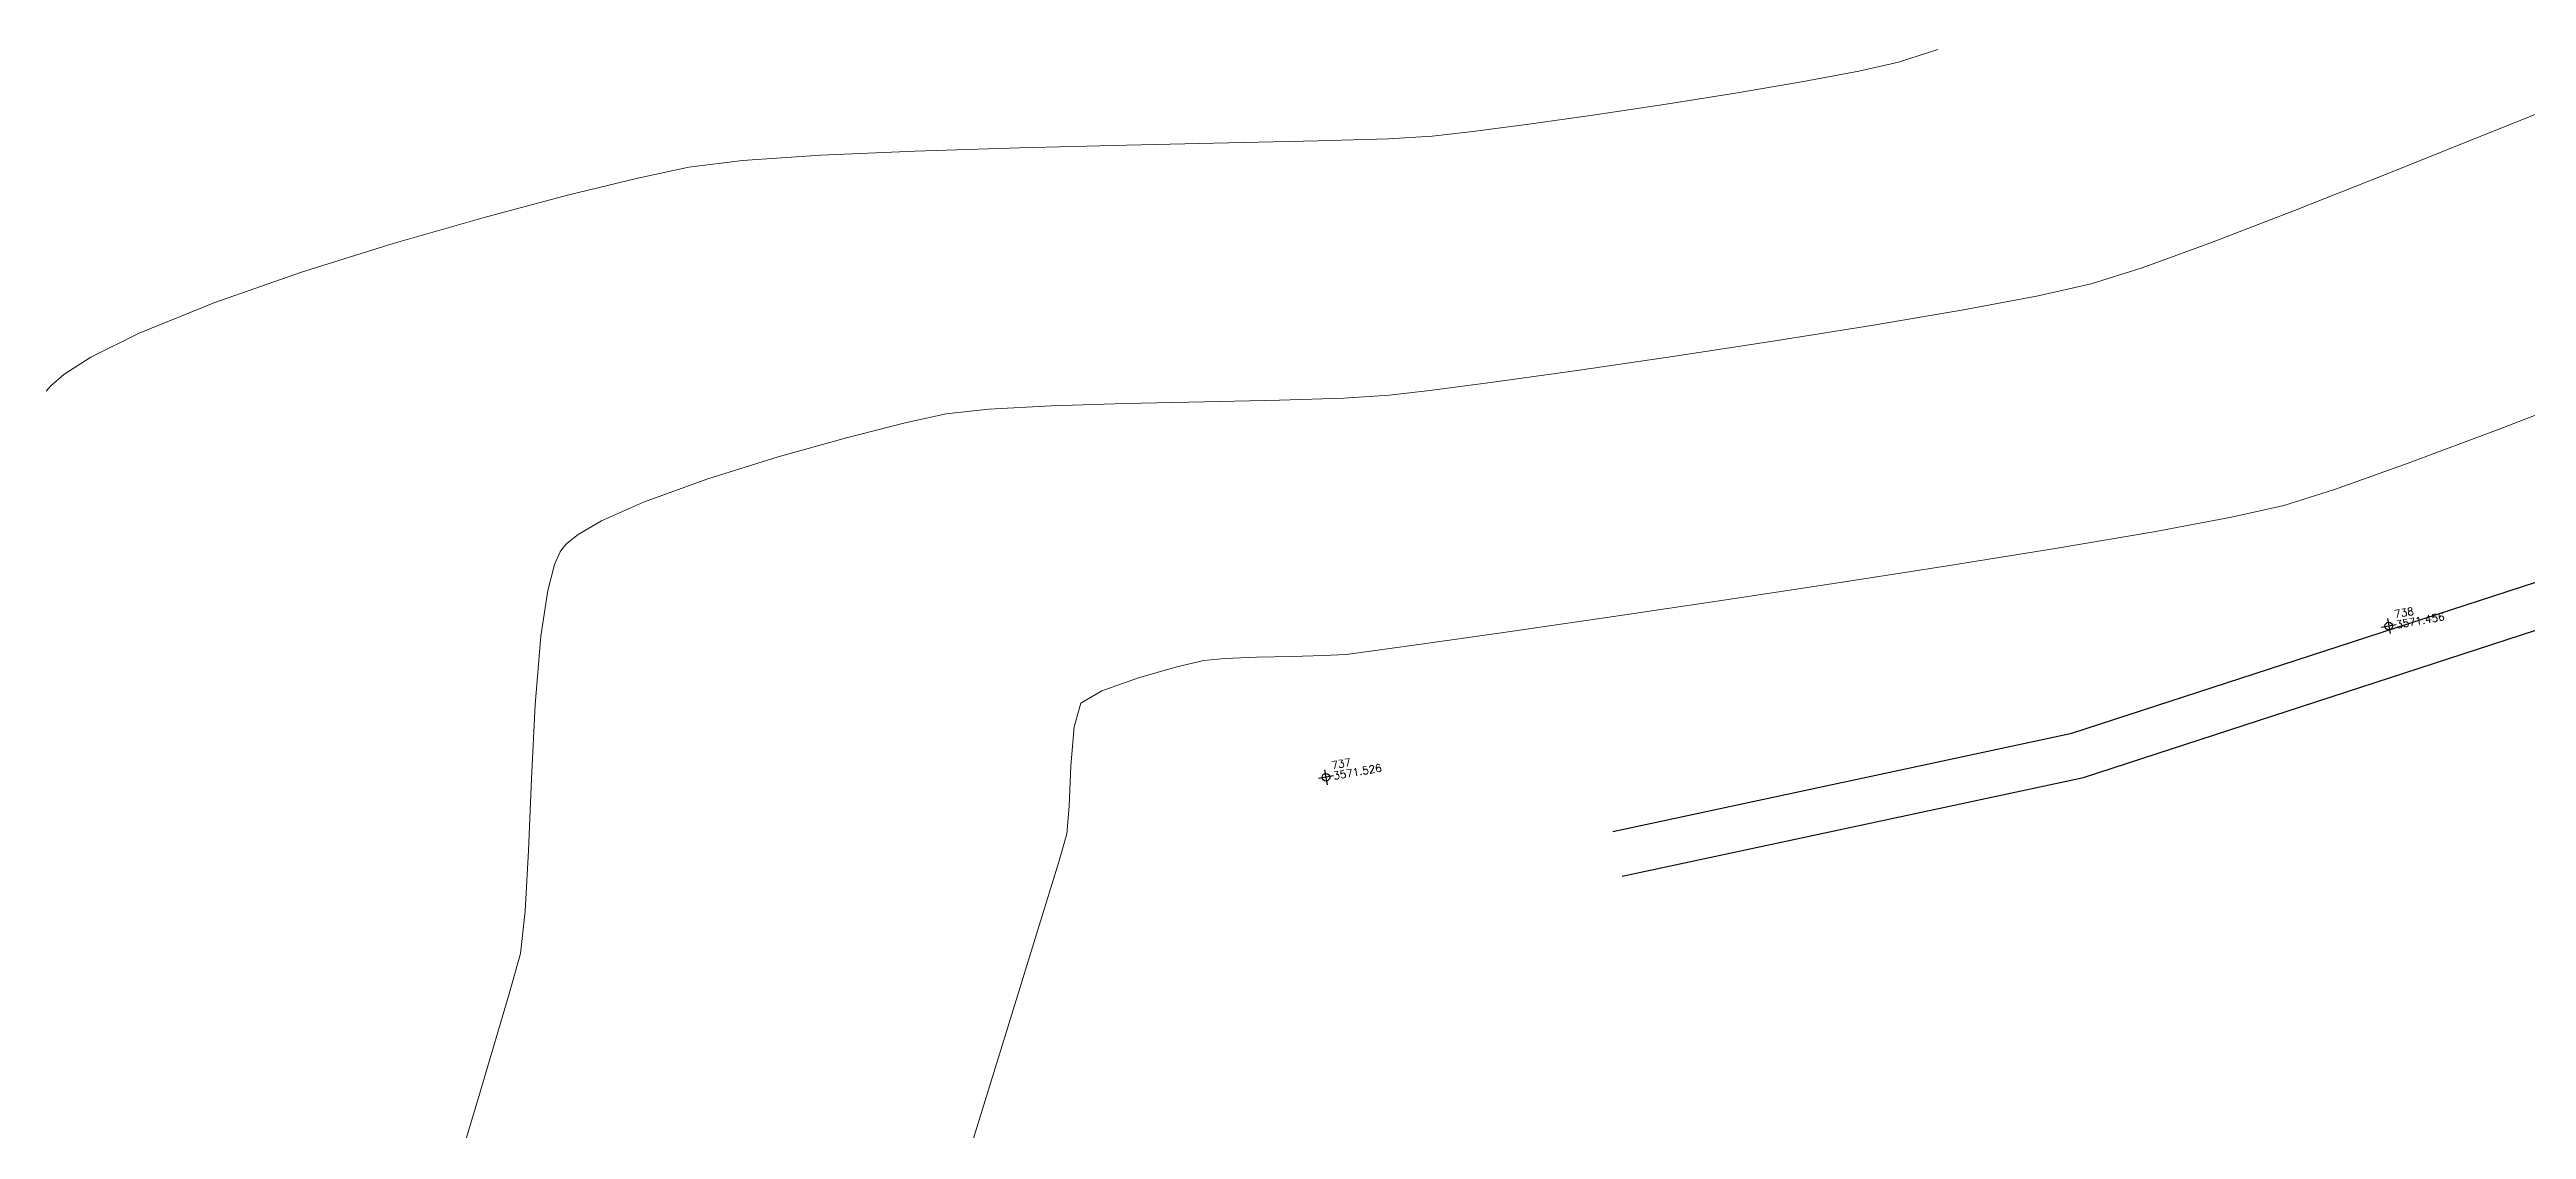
# Model space of a CAD drawing. Header units: millimetres. Extents: x 736950 to 740938, y 8500595 to 8502163.
# Drawn here: x 738059.47 to 738092.04, y 8501344.16 to 8501358.36 of the extents above; entities that cross this region are included whole.
import ezdxf

# ---------------------------------------------------------------- set-up
doc = ezdxf.new("R2010")
doc.units = ezdxf.units.MM
doc.layers.add('CANAL', color=130, linetype='Continuous')
doc.layers.add('CONT-MNR', color=96, linetype='Continuous', lineweight=15)
doc.layers.add('pista', color=251, linetype='Continuous', lineweight=5)
doc.styles.add('5mm', font='arial.ttf', dxfattribs={"height": 3})

msp = doc.modelspace()

# ---------------------------------------------------------------- hatches: boundary and pattern name
at = {"layer": 'pista'}
h = msp.add_hatch(dxfattribs=at)
h.set_pattern_fill('HONEY', color=256, scale=3, angle=9.94991650582834, style=0)
h.set_pattern_definition([(9.94991650582834, (1479841.21072825, -18.49207214638591), (0.4979252195647159, 0.4170677100899267), [0.375, -0.75]), (129.9499165058283, (1479841.21072825, -18.49207214638591), (-0.6101538418184378, 0.222682034283025), [0.3749999999999999, -0.7499999999999998]), (69.94991650582834, (1479841.21072825, -18.49207214638591), (-0.112228622253722, 0.6397497443729518), [-0.75, 0.375])])
h.paths.add_polyline_path([(737744.7999806425, 8501250.923935566), (737743.4751223363, 8501250.754223157), (737756.465848178, 8501242.026572531), (737763.5739612179, 8501242.006896213), (737770.002546867, 8501243.455222024), (737769.8468594846, 8501244.342704736), (737763.4750639071, 8501242.907173423), (737756.7405500773, 8501242.925815564)])
h.paths.add_polyline_path([(737794.2809870465, 8501256.017245878), (737809.7820272583, 8501263.709828075), (737823.391616501, 8501273.483615467), (737837.0791595323, 8501280.557800073), (737851.5530432165, 8501285.77819753), (737870.8510758049, 8501293.050216693, -0.9976846880626209), (737871.0089264096, 8501292.63424804), (737865.2748787645, 8501289.581801567, 0.7845063948290762), (737866.1540430214, 8501286.121818589), (737883.2588851704, 8501291.348365877), (737897.4188924351, 8501296.516943583), (737903.2981396064, 8501301.44146652, -0.5512150924587264), (737904.1219025984, 8501301.177325813), (737906.855912117, 8501297.98174819, 0.5618964424650519), (737910.2738656431, 8501298.536066804), (737914.22079628, 8501308.558674501), (737925.6412323939, 8501300.72656757, 0.340189525830376), (737928.7023693406, 8501300.894137181), (737936.9171069289, 8501306.117412793, -0.358727273887905), (737938.1716059428, 8501305.962964654), (737943.1732157968, 8501301.051021611, 0.3417074120720416), (737946.0555081918, 8501300.709858142), (737955.8779356404, 8501307.072689936), (737971.8320576148, 8501314.464803053), (737988.5677626224, 8501323.411181662), (738023.1375471824, 8501336.282937778), (738044.4246208373, 8501357.728329657), (738061.4456776979, 8501362.208386911), (738078.9085143938, 8501363.070318012), (738112.0997810266, 8501372.051506756), (738118.6561313582, 8501373.365123207), (738128.3493353954, 8501376.976906104), (738155.2251721952, 8501366.826195797), (738176.6167526407, 8501363.543890122), (738193.8053773039, 8501353.328603027), (738204.7313956148, 8501340.877429372), (738207.705198212, 8501335.751671141), (738214.35685511, 8501331.742925933), (738229.9282901662, 8501313.374534177), (738233.5603594936, 8501308.186787868), (738234.53883727, 8501308.358438132), (738230.6417003467, 8501313.924784988), (738214.9478837823, 8501332.43754055), (738208.3676942562, 8501336.403214611), (738205.4657963786, 8501341.405035153), (738194.387784551, 8501354.029418997), (738176.9261677533, 8501364.406946706), (738155.4549153853, 8501367.70147717), (738128.3514754312, 8501377.93815071), (738118.4090486554, 8501374.233504975), (738111.8936108743, 8501372.928085677), (738078.7671659255, 8501363.964436961), (738061.3074614278, 8501363.102660457), (738043.958527311, 8501358.536303693), (738022.6381405202, 8501337.057350922), (737988.196920163, 8501324.233464561), (737971.4304040315, 8501315.270615296), (737955.4419368334, 8501307.862588815), (737945.5806043665, 8501301.47455489, -0.3391433520832071), (737943.8038299843, 8501301.693147572), (737938.8116631231, 8501306.59581691, 0.3560082385246841), (737936.4342009705, 8501306.876887502), (737928.158540546, 8501301.61487459, -0.3502196171718997), (737926.1502499409, 8501301.468794718), (737914.5128481541, 8501309.44969617, 0.4302069892023044), (737913.4330382891, 8501309.014522241), (737909.4507249827, 8501298.90206584, -0.5704007069138802), (737907.5397775185, 8501298.566836312), (737904.9064502402, 8501301.644734057, 0.4931454261128044), (737902.7202336333, 8501302.131411942), (737896.9620044216, 8501297.308254998), (737882.9728831241, 8501292.20205278), (737866.0373022418, 8501287.027224885, -0.7384715771871906), (737865.6977918843, 8501288.787355538), (737871.5108758068, 8501291.881875956, 0.9119586051647783), (737870.5337161538, 8501293.892406015), (737851.2416702455, 8501286.62264278), (737836.7183275839, 8501281.384406622), (737822.9200107896, 8501274.252970394), (737809.3164408724, 8501264.483505804), (737793.8201376351, 8501256.79327439), (737778.9884914039, 8501246.402265295), (737769.846859484, 8501244.34270474), (737770.0025468671, 8501243.455222024), (737779.3594973255, 8501245.563292695)])
h.paths.add_polyline_path([(738260.5182952256, 8501271.251537092), (738234.538837269, 8501308.358438132), (738233.56035949, 8501308.186787868), (738259.6897886079, 8501270.86568047), (738269.3749442189, 8501234.589470252), (738274.5057655985, 8501215.583008338), (738279.7983711922, 8501189.602392923), (738280.7089290785, 8501189.641305126), (738275.382018582, 8501215.790318219), (738270.2441657205, 8501234.822827347)])

# ---------------------------------------------------------------- linework, layer by layer
at = {"linetype": 'Continuous', "extrusion": (-0.172787269436437, 0.9849591664230046, 0)}
for points, elevation in [([(-2195914.022162655, 0), (-2195913.822162655, 0)], 8245950.782062788), ([(-2195899.915162656, 0), (-2195899.715162654, 0)], 8245951.238062786)]:
    msp.add_lwpolyline(points, dxfattribs=dict(at, elevation=elevation))
at = {"linetype": 'Continuous', "extrusion": (0.9849591664230046, 0.172787269436437, 0)}
for points, elevation in [([(8245950.882062787, 0), (8245950.682062787, 0)], 2195913.922162654), ([(8245951.338062789, 0), (8245951.138062789, 0)], 2195899.815162654)]:
    msp.add_lwpolyline(points, dxfattribs=dict(at, elevation=elevation))
at = {"linetype": 'Continuous'}
for centre in [(738090.2267701176, 8501350.779193629), (738076.2531601619, 8501348.790824998)]:
    msp.add_circle(centre, 0.05, dxfattribs=at)
at = {"layer": 'CANAL'}
for points in [[(738080.0248225427, 8501348.077104645), (738086.059238925, 8501349.369743776), (738097.7089563392, 8501353.1629667), (738123.7599473448, 8501362.87039997), (738132.1319045428, 8501366.606734447), (738137.9766328163, 8501368.313012784), (738143.6323935575, 8501370.60172867), (738156.3902825043, 8501376.652236473), (738174.1355983466, 8501385.213096116)], [(738080.1504981567, 8501347.490414234), (738086.2153788689, 8501348.789579162), (738097.9066786261, 8501352.596341565), (738123.9871904387, 8501362.314775232), (738132.3391927786, 8501366.042204024), (738138.1737368816, 8501367.745509248), (738143.8736869927, 8501370.052107241), (738156.6491904286, 8501376.110968823), (738174.396303432, 8501384.672695471)]]:
    msp.add_lwpolyline(points, dxfattribs=at)
at = {"layer": 'CONT-MNR', "extrusion": (0.2222021070162558, -0.9750006275062271, 0), "elevation": -8124825.803776877}
msp.add_lwpolyline([(2608651.31738494, 3574.000000000013), (2608651.853345409, 3574.000000000013)], dxfattribs=at)
at = {"layer": 'CONT-MNR'}
for points, elevation in [([(738083.7812177896, 8501358.195346441), (738084.2972785339, 8501358.360496918)], 3574), ([(738081.6646695707, 8501357.790859606), (738082.5304835729, 8501357.938432943)], 3574), ([(738082.5304835729, 8501357.938432943), (738083.2586559972, 8501358.076254897)], 3574), ([(738080.7291830439, 8501357.642513912), (738081.6646695707, 8501357.790859606)], 3574), ([(738091.4153013646, 8501357.21038371), (738092.61091697, 8501357.69233436)], 3573), ([(738076.1526916835, 8501357.159195485), (738077.0770956131, 8501357.187824428)], 3574), ([(738077.0770956131, 8501357.187824428), (738077.6498927654, 8501357.220988069)], 3574), ([(738077.6498927654, 8501357.220988069), (738078.1843788539, 8501357.282632938)], 3574), ([(738078.1843788539, 8501357.282632938), (738078.9210686318, 8501357.379421553)], 3574), ([(738078.9210686318, 8501357.379421553), (738079.7919930466, 8501357.502374886)], 3574), ([(738067.8762551269, 8501356.812456414), (738068.5821129268, 8501356.900445135)], 3574), ([(738068.5821129268, 8501356.900445135), (738069.6063123414, 8501356.970192892)], 3574), ([(738069.6063123414, 8501356.970192892), (738070.8531464589, 8501357.024953345)], 3574), ([(738070.8531464589, 8501357.024953345), (738072.2269083644, 8501357.067980168)], 3574), ([(738072.2269083644, 8501357.067980168), (738073.631891146, 8501357.10252702)], 3574), ([(738067.2071671702, 8501356.668544797), (738067.8762551269, 8501356.812456414)], 3574), ([(738065.1843117019, 8501356.152060337), (738066.2830593552, 8501356.443341006)], 3574), ([(738087.8980093192, 8501355.823700285), (738088.988473882, 8501356.242902644)], 3573), ([(738062.7844169582, 8501355.432129577), (738063.9913042295, 8501355.809918096)], 3574), ([(738086.9833424196, 8501355.491742074), (738087.8980093192, 8501355.823700285)], 3573), ([(738085.6197781686, 8501355.122431701), (738086.3148468395, 8501355.280192045)], 3573), ([(738086.3148468395, 8501355.280192045), (738086.9833424196, 8501355.491742074)], 3573), ([(738083.4545659298, 8501354.735732928), (738084.6370595403, 8501354.937207954)], 3573), ([(738084.6370595403, 8501354.937207954), (738085.6197781686, 8501355.122431701)], 3573), ([(738082.1601723124, 8501354.529218744), (738083.4545659298, 8501354.735732928)], 3573), ([(738079.5871849585, 8501354.145921404), (738080.8417536635, 8501354.32887753)], 3573), ([(738059.4256702721, 8501353.868818762), (738059.4889220633, 8501353.939715356)], 3574), ([(738059.4889220633, 8501353.939715356), (738059.6594159208, 8501354.085873283)], 3574), ([(738077.6210972792, 8501353.877012925), (738078.4843411719, 8501353.991562495)], 3573), ([(738078.4843411719, 8501353.991562495), (738079.5871849585, 8501354.145921404)], 3573), ([(738071.2622312792, 8501353.57008318), (738071.8205516599, 8501353.63343198)], 3573), ([(738071.8205516599, 8501353.63343198), (738072.6391859975, 8501353.677102063)], 3573), ([(738072.6391859975, 8501353.677102063), (738073.6166560416, 8501353.707185231)], 3573), ([(738074.65148354, 8501353.72977329), (738075.6421902429, 8501353.750958038)], 3573), ([(738075.6421902429, 8501353.750958038), (738076.4872978983, 8501353.776831282)], 3573), ([(738076.4872978983, 8501353.776831282), (738077.0853282557, 8501353.81348482)], 3573), ([(738091.6787493528, 8501353.369470669), (738093.0303262743, 8501353.891161375)], 3572), ([(738069.9486061259, 8501353.255236799), (738070.7196923393, 8501353.450551057)], 3573), ([(738090.4833289654, 8501352.920555273), (738091.6787493528, 8501353.369470669)], 3572), ([(738068.1279276804, 8501352.714329459), (738069.050756589, 8501353.003407301)], 3573), ([(738089.5159446358, 8501352.575411998), (738090.4833289654, 8501352.920555273)], 3572), ([(738066.7287819999, 8501352.161623439), (738067.2819033512, 8501352.407270163)], 3573), ([(738088.8484758892, 8501352.36503765), (738089.5159446358, 8501352.575411998)], 3572), ([(738066.2775014696, 8501351.87075011), (738066.4202976257, 8501351.983862486)], 3573), ([(738066.4202976257, 8501351.983862486), (738066.7287819999, 8501352.161623439)], 3573), ([(738087.1401268024, 8501352.01937669), (738088.1609132736, 8501352.210520752)], 3572), ([(738066.2274042341, 8501351.816274807), (738066.2775014696, 8501351.87075011)], 3573), ([(738081.3687167458, 8501351.101271087), (738082.9004114468, 8501351.332552662)], 3572), ([(738079.9147917858, 8501350.886547918), (738081.3687167458, 8501351.101271087)], 3572), ([(738077.569045967, 8501350.54932525), (738078.6208352867, 8501350.699020265)], 3572), ([(738078.6208352867, 8501350.699020265), (738079.9147917858, 8501350.886547918)], 3572), ([(738065.8556828386, 8501349.743419215), (738065.9310195014, 8501350.645865394)], 3573), ([(738074.9248315278, 8501350.35434821), (738075.339943507, 8501350.370119106)], 3572), ([(738075.339943507, 8501350.370119106), (738075.8039990691, 8501350.380398033)], 3572), ([(738076.5207637453, 8501350.405981572), (738076.8416225468, 8501350.44809998)], 3572), ([(738073.7876343012, 8501350.100111818), (738074.2928702708, 8501350.244111361)], 3572), ([(738074.2928702708, 8501350.244111361), (738074.6482074317, 8501350.327709945)], 3572), ([(738065.8073349667, 8501348.769728525), (738065.8556828386, 8501349.743419215)], 3573), ([(738072.9418512101, 8501349.452364793), (738073.0291381958, 8501349.763730854)], 3572), ([(738073.0291381958, 8501349.763730854), (738073.3079175878, 8501349.928916568)], 3572), ([(738072.8474351758, 8501348.045493074), (738072.8788956705, 8501348.411962299)], 3572), ([(738072.7402204517, 8501347.680961568), (738072.8474351758, 8501348.045493074)], 3572), ([(738072.4657415027, 8501346.785418633), (738072.7402204517, 8501347.680961568)], 3572), ([(738072.0528359587, 8501345.448633874), (738072.4657415027, 8501346.785418633)], 3572), ([(738065.5141238369, 8501345.942624316), (738065.6623615172, 8501346.473062884)], 3573)]:
    msp.add_lwpolyline(points, dxfattribs=dict(at, elevation=elevation))
at = {"layer": 'CONT-MNR', "extrusion": (0.1478868737799637, -0.98900428338991, 0), "elevation": -8298726.671439702}
msp.add_lwpolyline([(1987203.259676721, 3574.000000000013), (1987204.207286366, 3574.000000000013)], dxfattribs=at)
at = {"layer": 'CONT-MNR', "extrusion": (0.3725751731418361, -0.9280020152770848, 0), "elevation": -7614282.086976049}
msp.add_lwpolyline([(3852343.629017774, 3573), (3852344.955457689, 3573)], dxfattribs=at)
at = {"layer": 'CONT-MNR', "extrusion": (0.0218676683828036, -0.999760873949116, 0), "elevation": -8483184.25715166}
msp.add_lwpolyline([(923801.9971801445, 3574.000000000012), (923803.3379975131, 3574.000000000012)], dxfattribs=at)
at = {"layer": 'CONT-MNR', "extrusion": (0.02316401640433829, -0.9997316781737087, 0), "elevation": -8481979.251407985}
msp.add_lwpolyline([(934802.5068246156, 3574.000000000013), (934803.6874451953, 3574.000000000013)], dxfattribs=at)
at = {"layer": 'CONT-MNR', "extrusion": (0.2367692631627356, -0.9715659092523653, 0), "elevation": -8084876.692747842}
msp.add_lwpolyline([(2729939.940362702, 3574), (2729940.891515687, 3574)], dxfattribs=at)
at = {"layer": 'CONT-MNR', "extrusion": (-0.3679879032083699, 0.9298305776281545, 0), "elevation": 7633213.166711194}
msp.add_lwpolyline([(-3814693.96874678, 3573), (-3814695.254882766, 3573)], dxfattribs=at)
at = {"layer": 'CONT-MNR', "extrusion": (0.2756767065579018, -0.961250411423261, 0), "elevation": -7968464.71958757}
msp.add_lwpolyline([(3053090.086252989, 3574), (3053091.327352558, 3574)], dxfattribs=at)
at = {"layer": 'CONT-MNR', "extrusion": (0.3296747844164823, -0.9440945590987938, 0), "elevation": -7782762.719100017}
msp.add_lwpolyline([(3499482.370460429, 3574), (3499483.578376566, 3574)], dxfattribs=at)
at = {"layer": 'CONT-MNR', "extrusion": (0.3762353809382661, -0.9265241163241451, 0), "elevation": -7599025.556553856}
msp.add_lwpolyline([(3882341.389907561, 3574.000000000013), (3882342.462202165, 3574.000000000013)], dxfattribs=at)
at = {"layer": 'CONT-MNR', "extrusion": (0.4458154201079885, -0.8951249137377072, 0), "elevation": -7280735.51127939}
msp.add_lwpolyline([(4450690.752766097, 3574.000000000002), (4450691.462204849, 3574.000000000002)], dxfattribs=at)
at = {"layer": 'CONT-MNR', "extrusion": (-0.5397873194793623, 0.8418014312943909, 0), "elevation": 6758056.792256586}
msp.add_lwpolyline([(-5210222.811635442, 3574.000000000013), (-5210223.234622217, 3574.000000000013)], dxfattribs=at)
at = {"layer": 'CONT-MNR', "extrusion": (0.1502311301580921, -0.9886509027616484, 0), "elevation": -8293988.912936732}
msp.add_lwpolyline([(2006872.359212497, 3573.000000000006), (2006873.692765772, 3573.000000000006)], dxfattribs=at)
at = {"layer": 'CONT-MNR', "extrusion": (0.02182265218899071, -0.9997618575698106, 0), "elevation": -8483222.450327357}
msp.add_lwpolyline([(923419.9350988028, 3573.000000000004), (923420.9701727965, 3573.000000000004)], dxfattribs=at)
at = {"layer": 'CONT-MNR', "extrusion": (0.1177488137862878, -0.9930434113632305, 0), "elevation": -8355305.690868539}
msp.add_lwpolyline([(1733966.913778774, 3573.000000000003), (1733967.453301032, 3573.000000000003)], dxfattribs=at)
at = {"layer": 'CONT-MNR', "extrusion": (0.2151597528835348, -0.9765788656012868, 0), "elevation": -8143438.995155159}
msp.add_lwpolyline([(2549933.373766821, 3573), (2549933.929317387, 3573)], dxfattribs=at)
at = {"layer": 'CONT-MNR', "extrusion": (0.270059120242603, -0.9628437420338729, 0), "elevation": -7986152.259625984}
msp.add_lwpolyline([(3006513.079681851, 3573.000000000006), (3006514.012179512, 3573.000000000006)], dxfattribs=at)
at = {"layer": 'CONT-MNR', "extrusion": (0.3411680279480958, -0.9400023280322276, 0), "elevation": -7739486.095196368}
msp.add_lwpolyline([(3594174.59891373, 3573.000000000013), (3594175.498937383, 3573.000000000013)], dxfattribs=at)
at = {"layer": 'CONT-MNR', "extrusion": (0.219262736327308, -0.9756658508209979, 0), "elevation": -8132643.807794078}
msp.add_lwpolyline([(2584157.161659346, 3572.00000000001), (2584157.866370509, 3572.00000000001)], dxfattribs=at)
at = {"layer": 'CONT-MNR', "extrusion": (0.1682931074052993, -0.9857369983925066, 0), "elevation": -8255882.243510632}
msp.add_lwpolyline([(2158277.460333993, 3572.000000000013), (2158278.750547925, 3572.000000000013)], dxfattribs=at)
at = {"layer": 'CONT-MNR', "extrusion": (0.913749835039148, -0.406277293195091, 0), "elevation": -2779498.323527247}
msp.add_lwpolyline([(8067968.114800001, 3573), (8067968.296087882, 3573)], dxfattribs=at)
at = {"layer": 'CONT-MNR', "extrusion": (0.8305874718555742, -0.5568881859014122, 0), "elevation": -4121273.828793294}
msp.add_lwpolyline([(7472136.601084961, 3573.000000000013), (7472136.674888736, 3573.000000000013)], dxfattribs=at)
at = {"layer": 'CONT-MNR', "extrusion": (0.1593166428867825, -0.9872275357278512, 0), "elevation": -8275179.22738132}
msp.add_lwpolyline([(2083064.062788566, 3572.000000000013), (2083065.522065148, 3572.000000000013)], dxfattribs=at)
at = {"layer": 'CONT-MNR', "extrusion": (0.9666139989457289, -0.2562369548721393, 0), "elevation": -1464935.406909874}
msp.add_lwpolyline([(8406644.914052887, 3573.000000000013), (8406645.269398615, 3573.000000000013)], dxfattribs=at)
at = {"layer": 'CONT-MNR', "extrusion": (0.1534721280046248, -0.9881529769857156, 0), "elevation": -8287360.47429343}
msp.add_lwpolyline([(2034059.295225633, 3572), (2034060.840801833, 3572)], dxfattribs=at)
at = {"layer": 'CONT-MNR', "extrusion": (0.9887951553447324, -0.1492787351459909, 0), "elevation": -539274.854530258}
msp.add_lwpolyline([(8516271.881155455, 3573.000000000009), (8516272.487929258, 3573.000000000009)], dxfattribs=at)
at = {"layer": 'CONT-MNR', "extrusion": (0.09585429214939815, -0.9953953760574429, 0), "elevation": -8391457.18348958}
msp.add_lwpolyline([(1549567.009987595, 3572.00000000001), (1549567.287891332, 3572.00000000001)], dxfattribs=at)
at = {"layer": 'CONT-MNR', "extrusion": (0.02399176552702137, -0.999712156166412, 0), "elevation": -8481195.577483151}
msp.add_lwpolyline([(941825.7584197312, 3572.000000000003), (941826.1819965016, 3572.000000000003)], dxfattribs=at)
at = {"layer": 'CONT-MNR', "extrusion": (0.05250391570397357, -0.9986207182087453, 0), "elevation": -8450872.740736276}
msp.add_lwpolyline([(1183412.396628757, 3572.000000000013), (1183412.690343702, 3572.000000000013)], dxfattribs=at)
at = {"layer": 'CONT-MNR', "extrusion": (0.1378278357873826, -0.9904562017990329, 0), "elevation": -8318487.741262008}
msp.add_lwpolyline([(1902755.518721011, 3572.000000000012), (1902756.25315371, 3572.000000000012)], dxfattribs=at)
at = {"layer": 'CONT-MNR', "extrusion": (0.3361062934272416, -0.9418240597471489, 0), "elevation": -7758704.819581573}
msp.add_lwpolyline([(3552492.412990043, 3572), (3552492.922338585, 3572)], dxfattribs=at)
at = {"layer": 'CONT-MNR', "extrusion": (0.9968306430688202, -0.07955293230926433, 0), "elevation": 59426.44773585978}
msp.add_lwpolyline([(8533120.99569382, 3572), (8533121.50833595, 3572)], dxfattribs=at)
at = {"layer": 'CONT-MNR', "extrusion": (0.9992028503899291, -0.03992071858873469, 0), "elevation": 398097.506603425}
msp.add_lwpolyline([(8524035.099768683, 3573.000000000006), (8524036.040266247, 3573.000000000006)], dxfattribs=at)
at = {"layer": 'CONT-MNR', "extrusion": (0.999123971163687, -0.0418484198758358, 0), "elevation": 381658.3079158891}
msp.add_lwpolyline([(8524788.169340877, 3572.000000000012), (8524788.699190147, 3572.000000000012)], dxfattribs=at)
at = {"layer": 'CONT-MNR', "extrusion": (0.9985655439369743, -0.05354301506130213, 0), "elevation": 281819.251969218}
msp.add_lwpolyline([(8528670.48490238, 3573.000000000003), (8528671.286670147, 3573.000000000003)], dxfattribs=at)
at = {"layer": 'CONT-MNR', "extrusion": (0.9933456375571806, -0.1151713694722716, 0), "elevation": -245957.4097233543}
msp.add_lwpolyline([(8529779.46547378, 3573.000000000013), (8529780.025500523, 3573.000000000013)], dxfattribs=at)
at = {"layer": 'CONT-MNR', "extrusion": (0.9592429762248595, -0.2825825765387417, 0), "elevation": -1694348.080096879}
msp.add_lwpolyline([(8363419.511732887, 3573.00000000001), (8363420.838555599, 3573.00000000001)], dxfattribs=at)
at = {"layer": 'CONT-MNR', "extrusion": (0.9552956752317528, -0.2956521146271567, 0), "elevation": -1808363.718980947}
msp.add_lwpolyline([(8339509.336638051, 3572), (8339511.103899245, 3572)], dxfattribs=at)
at = {"layer": 'CONT-MNR', "extrusion": (0.9582652634868463, -0.285880542874966, 0), "elevation": -1723106.844318844}
msp.add_lwpolyline([(8357539.732136915, 3573.00000000001), (8357541.752741884, 3573.00000000001)], dxfattribs=at)

# ---------------------------------------------------------------- texts
at = {"color": 2, "char_height": 0.1, "width": 0.4, "attachment_point": 1, "rotation": 9.94991650582834, "style": '5mm'}
for s, insert in [('\\Ftxt.shx;\\W1.0000000000;\\T1.0000000000;\\o\\l738', (738090.2924364532, 8501350.983614596)), ('\\Ftxt.shx;\\W1.0000000000;\\T1.0000000000;\\o\\l737', (738076.3188264974, 8501348.995245967))]:
    msp.add_mtext(s, dxfattribs=dict(at, insert=insert))
at = {"color": 1, "char_height": 0.1, "width": 0.8, "attachment_point": 1, "rotation": 9.94991650582834, "style": '5mm'}
for s, insert in [('\\Ftxt.shx;\\W1.0000000000;\\T1.0000000000;\\o\\l3571.456', (738090.316626671, 8501350.845720312)), ('\\Ftxt.shx;\\W1.0000000000;\\T1.0000000000;\\o\\l3571.526', (738076.3430167153, 8501348.857351683))]:
    msp.add_mtext(s, dxfattribs=dict(at, insert=insert))

doc.saveas('drawing.dxf')
